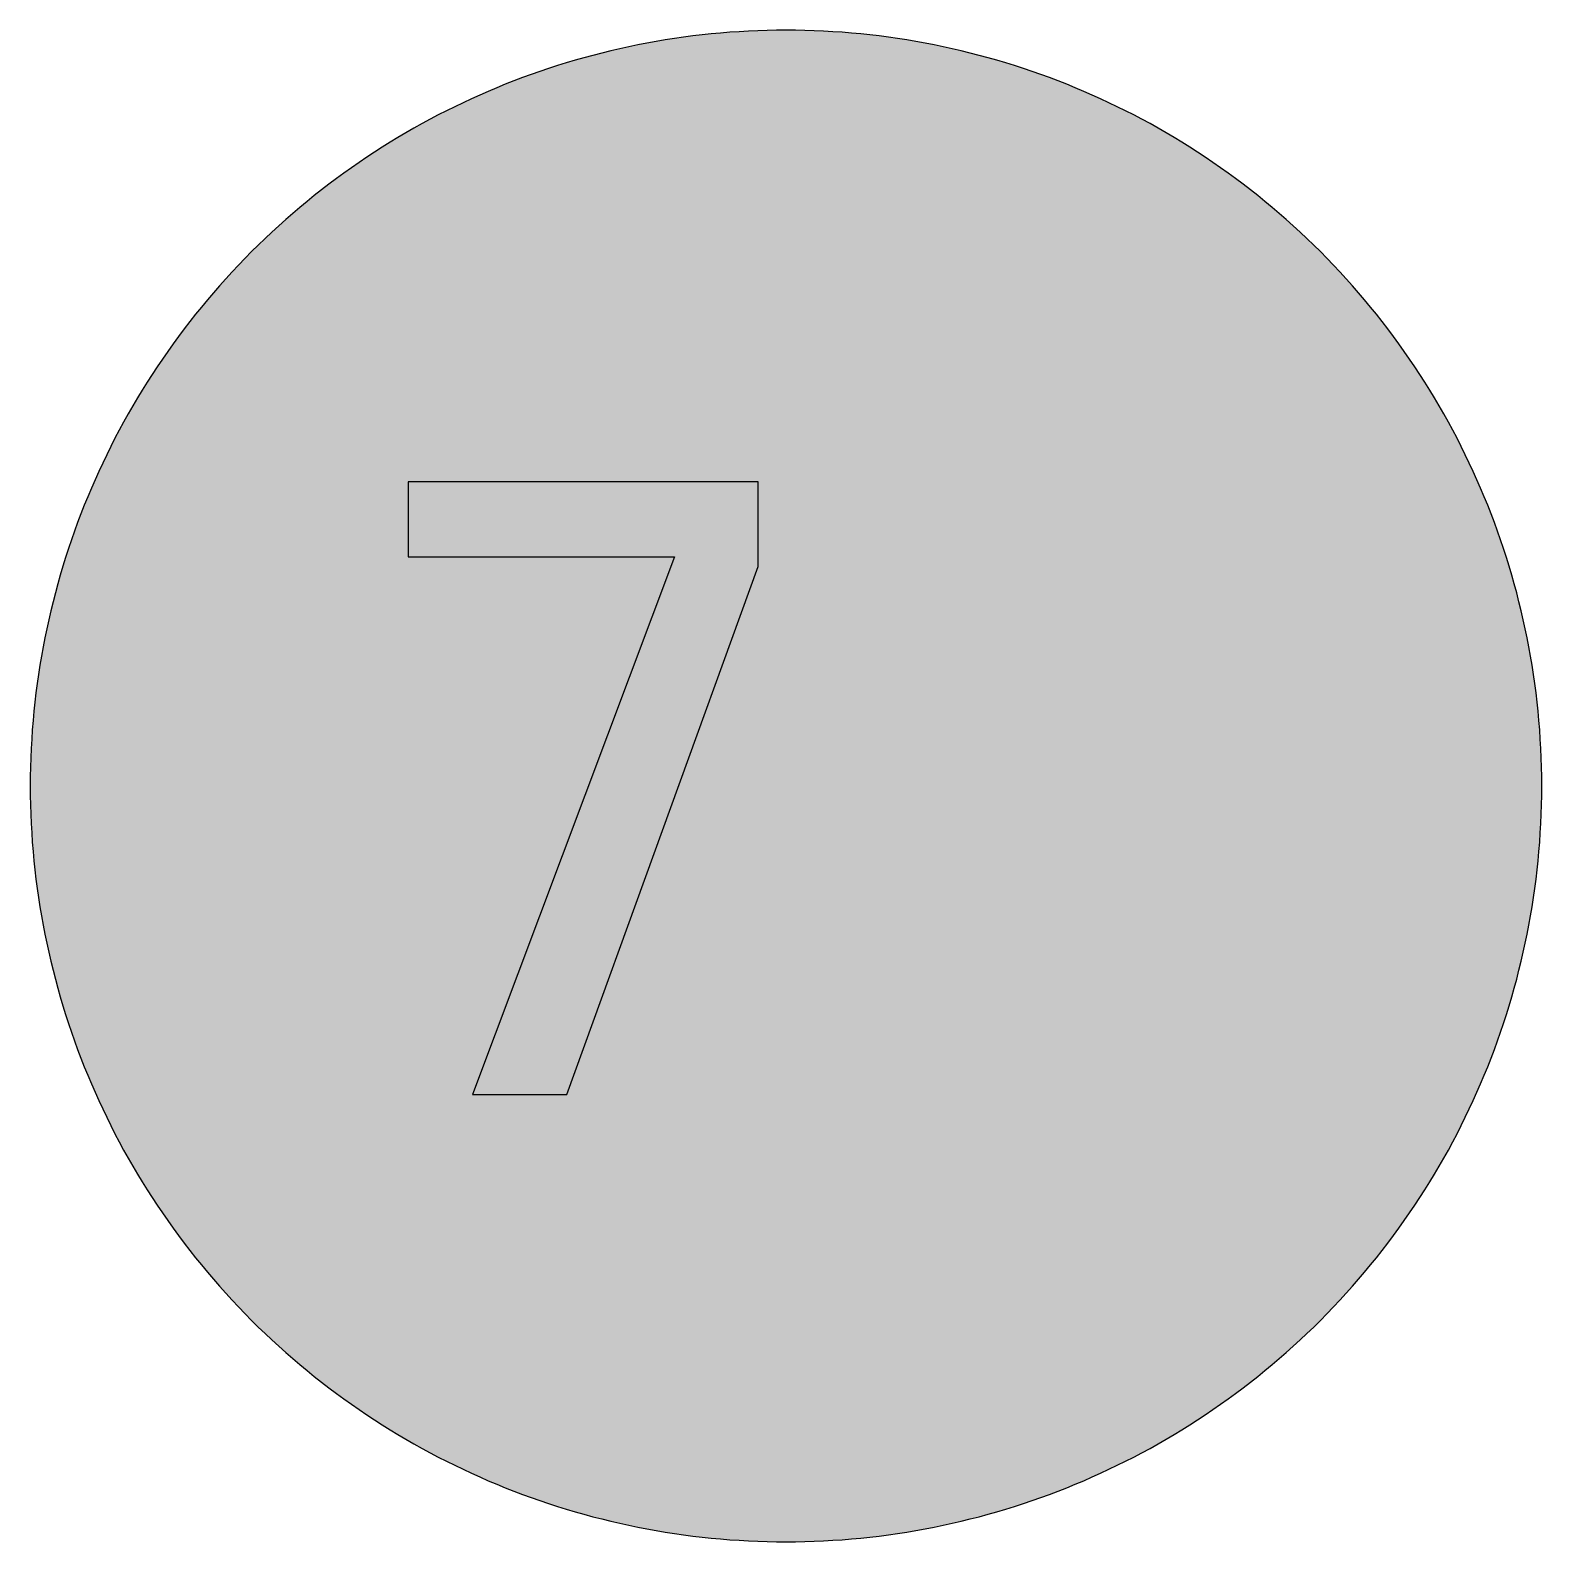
# Model space of a CAD drawing. Header units: millimetres. Extents: x 0 to 212, y 0 to 212.
import ezdxf

# ---------------------------------------------------------------- set-up
doc = ezdxf.new("R2010")
doc.units = ezdxf.units.MM

msp = doc.modelspace()

# ---------------------------------------------------------------- hatches: boundary and pattern name
for color, points in [(254, [(211.7189, 105.8869), (211.709, 107.2007), (211.6861, 108.5139), (211.6455, 109.8245), (211.5871, 111.1326), (211.5134, 112.4407), (211.4245, 113.7437), (211.3204, 115.0468), (211.201, 116.3447), (211.0638, 117.6426), (210.9114, 118.9355), (210.7413, 120.2258), (210.5584, 121.5136), (210.3577, 122.7988), (210.1418, 124.079), (209.9107, 125.3566), (209.6643, 126.6292), (209.4027, 127.8992), (209.1258, 129.1641), (208.8337, 130.4239), (208.5264, 131.6812), (208.2038, 132.936), (207.866, 134.1831), (207.5104, 135.4277), (207.1421, 136.6647), (206.7611, 137.8991), (206.3623, 139.1285), (205.9483, 140.3502), (205.5216, 141.5694), (205.0771, 142.781), (204.6199, 143.9901), (204.1474, 145.1915), (203.6623, 146.3853), (203.1619, 147.574), (202.6463, 148.7576), (202.1154, 149.9362), (201.5693, 151.1046), (201.0105, 152.2705), (200.439, 153.4262), (199.8523, 154.5768), (199.2503, 155.7198), (198.6356, 156.8577), (198.0057, 157.9855), (197.3605, 159.1081), (196.7052, 160.2232), (196.0321, 161.3281), (195.3489, 162.4279), (194.6504, 163.5176), (193.9366, 164.6022), (193.2102, 165.6766), (192.471, 166.7434), (191.7167, 167.8), (190.9521, 168.849), (190.1698, 169.8904), (189.3773, 170.9217), (188.5696, 171.9428), (187.7517, 172.9562), (186.9161, 173.9621), (186.0702, 174.9552), (185.2117, 175.9407), (184.338, 176.9161), (183.454, 177.8838), (182.5549, 178.8389), (181.643, 179.7837), (180.721, 180.7185), (179.7837, 181.643), (178.8389, 182.5549), (177.8838, 183.454), (176.9161, 184.338), (175.9407, 185.2117), (174.9552, 186.0702), (173.9621, 186.9161), (172.9562, 187.7492), (171.9428, 188.5696), (170.9217, 189.3773), (169.8904, 190.1698), (168.849, 190.9496), (167.8, 191.7167), (166.7408, 192.471), (165.6766, 193.2102), (164.6022, 193.9366), (163.5176, 194.6504), (162.4279, 195.3489), (161.3281, 196.0321), (160.2232, 196.7052), (159.1081, 197.3631), (157.9855, 198.0057), (156.8577, 198.6356), (155.7198, 199.2503), (154.5768, 199.8523), (153.4262, 200.439), (152.2705, 201.0131), (151.1046, 201.5719), (149.9362, 202.1154), (148.7576, 202.6463), (147.574, 203.1619), (146.3853, 203.6623), (145.1889, 204.15), (143.9875, 204.6199), (142.781, 205.0796), (141.5694, 205.5216), (140.3502, 205.9483), (139.1285, 206.3623), (137.8991, 206.7611), (136.6647, 207.1446), (135.4252, 207.5129), (134.1831, 207.866), (132.9334, 208.2038), (131.6812, 208.5264), (130.4239, 208.8337), (129.1641, 209.1284), (127.8966, 209.4052), (126.6292, 209.6668), (125.3541, 209.9132), (124.0765, 210.1444), (122.7963, 210.3603), (121.5136, 210.5584), (120.2258, 210.7438), (118.9355, 210.9114), (117.6401, 211.0638), (116.3447, 211.201), (115.0468, 211.3229), (113.7437, 211.4271), (112.4382, 211.516), (111.1326, 211.5896), (109.8245, 211.6455), (108.5113, 211.6861), (107.1982, 211.7115), (105.885, 211.7192), (104.5693, 211.7115), (103.2561, 211.6861), (101.9454, 211.6455), (100.6373, 211.5896), (99.3292, 211.516), (98.0262, 211.4271), (96.7232, 211.3229), (95.4253, 211.201), (94.1273, 211.0638), (92.8345, 210.9114), (91.5441, 210.7438), (90.2564, 210.5584), (88.9711, 210.3603), (87.691, 210.1444), (86.4133, 209.9132), (85.1408, 209.6668), (83.8708, 209.4052), (82.6059, 209.1284), (81.346, 208.8337), (80.0887, 208.5264), (78.834, 208.2038), (77.5868, 207.866), (76.3422, 207.5129), (75.1053, 207.1446), (73.8708, 206.7611), (72.6415, 206.3623), (71.4197, 205.9483), (70.2005, 205.5216), (68.9889, 205.0796), (67.7799, 204.6199), (66.5785, 204.15), (65.3847, 203.6623), (64.196, 203.1619), (63.0123, 202.6463), (61.8338, 202.1154), (60.6628, 201.5719), (59.4995, 201.0131), (58.3438, 200.439), (57.1932, 199.8523), (56.0502, 199.2503), (54.9123, 198.6356), (53.7845, 198.0057), (52.6618, 197.3631), (51.5468, 196.7052), (50.4419, 196.0321), (49.342, 195.3489), (48.2524, 194.6504), (47.1678, 193.9366), (46.0934, 193.2102), (45.0266, 192.471), (43.9699, 191.7167), (42.9209, 190.9496), (41.8795, 190.1698), (40.8483, 189.3773), (39.8272, 188.5696), (38.8137, 187.7492), (37.8079, 186.9161), (36.8148, 186.0702), (35.8292, 185.2117), (34.8539, 184.338), (33.8861, 183.454), (32.9311, 182.5549), (31.9862, 181.643), (31.049, 180.7185), (30.1269, 179.7837), (29.2151, 178.8389), (28.3159, 177.8838), (27.432, 176.9161), (26.5582, 175.9407), (25.6997, 174.9552), (24.8539, 173.9621), (24.0208, 172.9562), (23.2004, 171.9428), (22.3926, 170.9217), (21.6002, 169.8904), (20.8204, 168.849), (20.0533, 167.8), (19.2989, 166.7434), (18.5598, 165.6766), (17.8333, 164.6022), (17.1196, 163.5176), (16.4211, 162.4279), (15.7378, 161.3281), (15.0647, 160.2232), (14.4069, 159.1081), (13.7643, 157.9855), (13.1343, 156.8577), (12.5197, 155.7198), (11.9177, 154.5768), (11.3309, 153.4262), (10.7569, 152.2705), (10.1981, 151.1046), (9.6545, 149.9362), (9.1237, 148.7576), (8.6081, 147.574), (8.1077, 146.3853), (7.62, 145.1915), (7.1501, 143.9901), (6.6904, 142.781), (6.2484, 141.5694), (5.8217, 140.3502), (5.4077, 139.1285), (5.0089, 137.8991), (4.6253, 136.6647), (4.257, 135.4277), (3.904, 134.1831), (3.5662, 132.936), (3.2436, 131.6812), (2.9362, 130.4239), (2.6416, 129.1641), (2.3647, 127.8992), (2.1031, 126.6292), (1.8567, 125.3566), (1.6256, 124.079), (1.4097, 122.7988), (1.2116, 121.5136), (1.0262, 120.2258), (0.8585, 118.9355), (0.7061, 117.6426), (0.569, 116.3447), (0.447, 115.0468), (0.3429, 113.7437), (0.254, 112.4407), (0.1803, 111.1326), (0.1245, 109.8245), (0.0838, 108.5139), (0.0584, 107.2007), (0.0508, 105.885), (0.0584, 104.5718), (0.0838, 103.2586), (0.1245, 101.9454), (0.1803, 100.6373), (0.254, 99.3318), (0.3429, 98.0262), (0.447, 96.7232), (0.569, 95.4253), (0.7061, 94.1299), (0.8585, 92.8345), (1.0262, 91.5441), (1.2116, 90.2564), (1.4097, 88.9737), (1.6256, 87.6935), (1.8567, 86.4159), (2.1031, 85.1408), (2.3647, 83.8733), (2.6416, 82.6059), (2.9362, 81.346), (3.2436, 80.0887), (3.5662, 78.8365), (3.904, 77.5868), (4.257, 76.3448), (4.6253, 75.1053), (5.0089, 73.8708), (5.4077, 72.6415), (5.8217, 71.4197), (6.2484, 70.2005), (6.6904, 68.9889), (7.1501, 67.7824), (7.62, 66.581), (8.1077, 65.3847), (8.6081, 64.196), (9.1237, 63.0123), (9.6545, 61.8338), (10.1981, 60.6654), (10.7569, 59.4995), (11.3309, 58.3438), (11.9177, 57.1932), (12.5197, 56.0502), (13.1343, 54.9123), (13.7643, 53.7845), (14.4069, 52.6618), (15.0647, 51.5468), (15.7378, 50.4419), (16.4211, 49.342), (17.1196, 48.2524), (17.8333, 47.1678), (18.5598, 46.0934), (19.2989, 45.0291), (20.0533, 43.9699), (20.8204, 42.9209), (21.6002, 41.8795), (22.3926, 40.8483), (23.2004, 39.8272), (24.0208, 38.8137), (24.8539, 37.8079), (25.6997, 36.8148), (26.5582, 35.8292), (27.432, 34.8539), (28.3159, 33.8861), (29.2151, 32.9311), (30.1269, 31.9862), (31.049, 31.049), (31.9862, 30.1269), (32.9311, 29.2151), (33.8861, 28.3159), (34.8539, 27.432), (35.8292, 26.5582), (36.8148, 25.6997), (37.8079, 24.8539), (38.8137, 24.0182), (39.8272, 23.2004), (40.8483, 22.3926), (41.8795, 21.6002), (42.9209, 20.8178), (43.9699, 20.0533), (45.0266, 19.2989), (46.0934, 18.5598), (47.1678, 17.8333), (48.2524, 17.1196), (49.342, 16.4211), (50.4419, 15.7378), (51.5468, 15.0647), (52.6618, 14.4094), (53.7845, 13.7643), (54.9123, 13.1343), (56.0502, 12.5197), (57.1932, 11.9177), (58.3438, 11.3309), (59.4995, 10.7594), (60.6628, 10.2006), (61.8338, 9.6545), (63.0123, 9.1237), (64.196, 8.6081), (65.3847, 8.1077), (66.5785, 7.6225), (67.7799, 7.1501), (68.9889, 6.6929), (70.2005, 6.2484), (71.4197, 5.8217), (72.6415, 5.4077), (73.8708, 5.0089), (75.1053, 4.6279), (76.3422, 4.2596), (77.5868, 3.904), (78.834, 3.5662), (80.0887, 3.2436), (81.346, 2.9362), (82.6059, 2.6441), (83.8708, 2.3673), (85.1408, 2.1057), (86.4133, 1.8593), (87.691, 1.6281), (88.9711, 1.4122), (90.2564, 1.2116), (91.5441, 1.0287), (92.8345, 0.8585), (94.1273, 0.7061), (95.4253, 0.569), (96.7232, 0.4496), (98.0262, 0.3454), (99.3292, 0.2565), (100.6373, 0.1829), (101.9454, 0.1245), (103.2561, 0.0838), (104.5693, 0.061), (105.885, 0.0533), (107.1982, 0.061), (108.5113, 0.0838), (109.8245, 0.1245), (111.1326, 0.1829), (112.4382, 0.2565), (113.7437, 0.3454), (115.0468, 0.4496), (116.3447, 0.569), (117.6401, 0.7061), (118.9355, 0.8585), (120.2258, 1.0287), (121.5136, 1.2116), (122.7963, 1.4122), (124.0765, 1.6281), (125.3541, 1.8593), (126.6292, 2.1057), (127.8966, 2.3673), (129.1641, 2.6441), (130.4239, 2.9362), (131.6812, 3.2436), (132.9334, 3.5662), (134.1831, 3.904), (135.4252, 4.2596), (136.6647, 4.6279), (137.8991, 5.0089), (139.1285, 5.4077), (140.3502, 5.8217), (141.5694, 6.2484), (142.781, 6.6929), (143.9875, 7.1501), (145.1889, 7.6225), (146.3853, 8.1077), (147.574, 8.6081), (148.7576, 9.1237), (149.9362, 9.6545), (151.1046, 10.2006), (152.2705, 10.7594), (153.4262, 11.3309), (154.5768, 11.9177), (155.7198, 12.5197), (156.8577, 13.1343), (157.9855, 13.7643), (159.1081, 14.4094), (160.2232, 15.0647), (161.3281, 15.7378), (162.4279, 16.4211), (163.5176, 17.1196), (164.6022, 17.8333), (165.6766, 18.5598), (166.7408, 19.2989), (167.8, 20.0533), (168.849, 20.8178), (169.8904, 21.6002), (170.9217, 22.3926), (171.9428, 23.2004), (172.9562, 24.0182), (173.9621, 24.8539), (174.9552, 25.6997), (175.9407, 26.5582), (176.9161, 27.432), (177.8838, 28.3159), (178.8389, 29.2151), (179.7837, 30.1269), (180.721, 31.049), (181.643, 31.9862), (182.5549, 32.9311), (183.454, 33.8861), (184.338, 34.8539), (185.2117, 35.8292), (186.0702, 36.8148), (186.9161, 37.8079), (187.7517, 38.8137), (188.5696, 39.8272), (189.3773, 40.8483), (190.1698, 41.8795), (190.9521, 42.9209), (191.7167, 43.9699), (192.471, 45.0291), (193.2102, 46.0934), (193.9366, 47.1678), (194.6504, 48.2524), (195.3489, 49.342), (196.0321, 50.4419), (196.7052, 51.5468), (197.3605, 52.6618), (198.0057, 53.7845), (198.6356, 54.9123), (199.2503, 56.0502), (199.8523, 57.1932), (200.439, 58.3438), (201.0105, 59.4995), (201.5693, 60.6654), (202.1154, 61.8338), (202.6463, 63.0123), (203.1619, 64.196), (203.6623, 65.3847), (204.1474, 66.581), (204.6199, 67.7824), (205.0771, 68.9889), (205.5216, 70.2005), (205.9483, 71.4197), (206.3623, 72.6415), (206.7611, 73.8708), (207.1421, 75.1053), (207.5104, 76.3448), (207.866, 77.5868), (208.2038, 78.8365), (208.5264, 80.0887), (208.8337, 81.346), (209.1258, 82.6059), (209.4027, 83.8733), (209.6643, 85.1408), (209.9107, 86.4159), (210.1418, 87.6935), (210.3577, 88.9737), (210.5584, 90.2564), (210.7413, 91.5441), (210.9114, 92.8345), (211.0638, 94.1299), (211.201, 95.4253), (211.3204, 96.7232), (211.4245, 98.0262), (211.5134, 99.3318), (211.5871, 100.6373), (211.6455, 101.9454), (211.6861, 103.2586), (211.709, 104.5718), (211.7166, 105.885)]), (59, [(101.9888, 136.6308), (101.9888, 148.4849), (52.9689, 148.4849), (52.9689, 137.9897), (90.2589, 137.9897), (61.9827, 62.6717), (75.1939, 62.6717)])]:
    msp.add_hatch(color=color).paths.add_polyline_path(points)
h = msp.add_hatch(color=59)
edge = h.paths.add_edge_path()
edge.add_line((150.2474, 105.7628), (150.2435, 104.5083))
edge.add_line((150.2435, 104.5083), (150.2359, 103.284))
edge.add_line((150.2359, 103.284), (150.2207, 102.0877))
edge.add_line((150.2207, 102.0877), (150.2029, 100.9193))
edge.add_line((150.2029, 100.9193), (150.1775, 99.7788))
edge.add_line((150.1775, 99.7788), (150.147, 98.6638))
edge.add_line((150.147, 98.6638), (150.1089, 97.5766))
edge.add_line((150.1089, 97.5766), (150.0683, 96.5175))
edge.add_line((150.0683, 96.5175), (150.02, 95.4837))
edge.add_line((150.02, 95.4837), (149.9667, 94.4778))
edge.add_line((149.9667, 94.4778), (149.9057, 93.4974))
edge.add_line((149.9057, 93.4974), (149.8397, 92.5424))
edge.add_line((149.8397, 92.5424), (149.7686, 91.6127))
edge.add_line((149.7686, 91.6127), (149.6898, 90.7059))
edge.add_line((149.6898, 90.7059), (149.606, 89.8271))
edge.add_line((149.606, 89.8271), (149.5146, 88.9711))
edge.add_line((149.5146, 88.9711), (149.418, 88.1405))
edge.add_line((149.418, 88.1405), (149.3139, 87.3328))
edge.add_line((149.3139, 87.3328), (149.2047, 86.5505))
edge.add_line((149.2047, 86.5505), (149.0904, 85.791))
edge.add_line((149.0904, 85.791), (148.9659, 85.0544))
edge.add_line((148.9659, 85.0544), (148.8389, 84.3407))
edge.add_line((148.8389, 84.3407), (148.7018, 83.6473))
edge.add_line((148.7018, 83.6473), (148.5595, 82.9793))
edge.add_line((148.5595, 82.9793), (148.4097, 82.3316))
edge.add_line((148.4097, 82.3316), (148.2547, 81.7067))
edge.add_line((148.2547, 81.7067), (148.0922, 81.1047))
edge.add_line((148.0922, 81.1047), (147.922, 80.5205))
edge.add_line((147.922, 80.5205), (147.7467, 79.9592))
edge.add_line((147.7467, 79.9592), (147.5638, 79.4182))
edge.add_line((147.5638, 79.4182), (147.3733, 78.8975))
edge.add_line((147.3733, 78.8975), (147.1752, 78.3971))
edge.add_line((147.1752, 78.3971), (146.9695, 77.917))
edge.add_line((146.9695, 77.917), (146.7587, 77.4548))
edge.add_line((146.7587, 77.4548), (146.5402, 77.0128))
edge.add_line((146.5402, 77.0128), (146.3116, 76.5912))
edge.add_line((146.3116, 76.5912), (146.0779, 76.1873))
edge.add_line((146.0779, 76.1873), (145.8366, 75.8012))
edge.add_line((145.8366, 75.8012), (145.5877, 75.4329))
edge.add_line((145.5877, 75.4329), (145.3337, 75.0824))
edge.add_line((145.3337, 75.0824), (145.0696, 74.7522))
edge.add_line((145.0696, 74.7522), (144.7978, 74.4372))
edge.add_line((144.7978, 74.4372), (144.5184, 74.1375))
edge.add_line((144.5184, 74.1375), (144.2314, 73.8581))
edge.add_line((144.2314, 73.8581), (143.9367, 73.5914))
edge.add_line((143.9367, 73.5914), (143.6345, 73.3425))
edge.add_line((143.6345, 73.3425), (143.3246, 73.1114))
edge.add_line((143.3246, 73.1114), (143.0071, 72.8929))
edge.add_line((143.0071, 72.8929), (142.6794, 72.6923))
edge.add_line((142.6794, 72.6923), (142.3441, 72.5043))
edge.add_line((142.3441, 72.5043), (142.0038, 72.3341))
edge.add_line((142.0038, 72.3341), (141.6533, 72.1766))
edge.add_line((141.6533, 72.1766), (141.2926, 72.0319))
edge.add_line((141.2926, 72.0319), (140.9268, 71.9023))
edge.add_line((140.9268, 71.9023), (140.5509, 71.788))
edge.add_line((140.5509, 71.788), (140.1674, 71.6839))
edge.add_line((140.1674, 71.6839), (139.7737, 71.595))
edge.add_line((139.7737, 71.595), (139.3749, 71.5188))
edge.add_line((139.3749, 71.5188), (138.9634, 71.4553))
edge.add_line((138.9634, 71.4553), (138.5468, 71.4045))
edge.add_line((138.5468, 71.4045), (138.1201, 71.3638))
edge.add_line((138.1201, 71.3638), (137.6858, 71.3359))
edge.add_line((137.6858, 71.3359), (137.2413, 71.3181))
edge.add_line((137.2413, 71.3181), (136.7892, 71.313))
edge.add_line((136.7892, 71.313), (136.3345, 71.3207))
edge.add_line((136.3345, 71.3207), (135.8925, 71.341))
edge.add_line((135.8925, 71.341), (135.4557, 71.374))
edge.add_line((135.4557, 71.374), (135.0289, 71.4223))
edge.add_line((135.0289, 71.4223), (134.6124, 71.4832))
edge.add_line((134.6124, 71.4832), (134.2034, 71.5594))
edge.add_line((134.2034, 71.5594), (133.8021, 71.6509))
edge.add_line((133.8021, 71.6509), (133.411, 71.755))
edge.add_line((133.411, 71.755), (133.0249, 71.8744))
edge.add_line((133.0249, 71.8744), (132.6515, 72.009))
edge.add_line((132.6515, 72.009), (132.2832, 72.1589))
edge.add_line((132.2832, 72.1589), (131.9251, 72.324))
edge.add_line((131.9251, 72.324), (131.5745, 72.5043))
edge.add_line((131.5745, 72.5043), (131.2316, 72.6999))
edge.add_line((131.2316, 72.6999), (130.8964, 72.9107))
edge.add_line((130.8964, 72.9107), (130.5712, 73.1368))
edge.add_line((130.5712, 73.1368), (130.2512, 73.3781))
edge.add_line((130.2512, 73.3781), (129.9413, 73.6371))
edge.add_line((129.9413, 73.6371), (129.6391, 73.914))
edge.add_line((129.6391, 73.914), (129.3444, 74.2061))
edge.add_line((129.3444, 74.2061), (129.0574, 74.5134))
edge.add_line((129.0574, 74.5134), (128.778, 74.8386))
edge.add_line((128.778, 74.8386), (128.5088, 75.1789))
edge.add_line((128.5088, 75.1789), (128.2446, 75.5396))
edge.add_line((128.2446, 75.5396), (127.9881, 75.9155))
edge.add_line((127.9881, 75.9155), (127.7391, 76.3092))
edge.add_line((127.7391, 76.3092), (127.4978, 76.7207))
edge.add_line((127.4978, 76.7207), (127.2642, 77.15))
edge.add_line((127.2642, 77.15), (127.0381, 77.597))
edge.add_line((127.0381, 77.597), (126.8197, 78.0618))
edge.add_line((126.8197, 78.0618), (126.6063, 78.5444))
edge.add_line((126.6063, 78.5444), (126.4006, 79.0448))
edge.add_line((126.4006, 79.0448), (126.205, 79.5655))
edge.add_line((126.205, 79.5655), (126.0145, 80.104))
edge.add_line((126.0145, 80.104), (125.8316, 80.6628))
edge.add_line((125.8316, 80.6628), (125.6538, 81.2394))
edge.add_line((125.6538, 81.2394), (125.4836, 81.8337))
edge.add_line((125.4836, 81.8337), (125.3211, 82.4484))
edge.add_line((125.3211, 82.4484), (125.1661, 83.0834))
edge.add_line((125.1661, 83.0834), (125.0163, 83.7387))
edge.add_line((125.0163, 83.7387), (124.874, 84.4118))
edge.add_line((124.874, 84.4118), (124.7394, 85.1078))
edge.add_line((124.7394, 85.1078), (124.6099, 85.8215))
edge.add_line((124.6099, 85.8215), (124.4879, 86.5556))
edge.add_line((124.4879, 86.5556), (124.3711, 87.31))
edge.add_line((124.3711, 87.31), (124.2619, 88.0872))
edge.add_line((124.2619, 88.0872), (124.1577, 88.8822))
edge.add_line((124.1577, 88.8822), (124.0612, 89.7001))
edge.add_line((124.0612, 89.7001), (123.9723, 90.5383))
edge.add_line((123.9723, 90.5383), (123.886, 91.3994))
edge.add_line((123.886, 91.3994), (123.8098, 92.2807))
edge.add_line((123.8098, 92.2807), (123.7361, 93.1824))
edge.add_line((123.7361, 93.1824), (123.6701, 94.107))
edge.add_line((123.6701, 94.107), (123.6116, 95.0544))
edge.add_line((123.6116, 95.0544), (123.5558, 96.0222))
edge.add_line((123.5558, 96.0222), (123.5075, 97.0153))
edge.add_line((123.5075, 97.0153), (123.4669, 98.0262))
edge.add_line((123.4669, 98.0262), (123.4313, 99.0625))
edge.add_line((123.4313, 99.0625), (123.3983, 100.1217))
edge.add_line((123.3983, 100.1217), (123.3754, 101.2038))
edge.add_line((123.3754, 101.2038), (123.3551, 102.3087))
edge.add_line((123.3551, 102.3087), (123.3424, 103.4364))
edge.add_line((123.3424, 103.4364), (123.3322, 104.587))
edge.add_line((123.3322, 104.587), (123.3297, 105.7605))
edge.add_line((123.3297, 105.7605), (123.3322, 106.9594))
edge.add_line((123.3322, 106.9594), (123.3424, 108.1303))
edge.add_line((123.3424, 108.1303), (123.3576, 109.2784))
edge.add_line((123.3576, 109.2784), (123.378, 110.4036))
edge.add_line((123.378, 110.4036), (123.4034, 111.5035))
edge.add_line((123.4034, 111.5035), (123.4364, 112.5804))
edge.add_line((123.4364, 112.5804), (123.4745, 113.632))
edge.add_line((123.4745, 113.632), (123.5177, 114.6607))
edge.add_line((123.5177, 114.6607), (123.5685, 115.6665))
edge.add_line((123.5685, 115.6665), (123.6269, 116.6495))
edge.add_line((123.6269, 116.6495), (123.6878, 117.6096))
edge.add_line((123.6878, 117.6096), (123.759, 118.5469))
edge.add_line((123.759, 118.5469), (123.8326, 119.4613))
edge.add_line((123.8326, 119.4613), (123.9139, 120.3528))
edge.add_line((123.9139, 120.3528), (124.0028, 121.2215))
edge.add_line((124.0028, 121.2215), (124.0968, 122.0699))
edge.add_line((124.0968, 122.0699), (124.1958, 122.8954))
edge.add_line((124.1958, 122.8954), (124.3051, 123.698))
edge.add_line((124.3051, 123.698), (124.4168, 124.4829))
edge.add_line((124.4168, 124.4829), (124.5362, 125.2423))
edge.add_line((124.5362, 125.2423), (124.6632, 125.984))
edge.add_line((124.6632, 125.984), (124.7953, 126.7028))
edge.add_line((124.7953, 126.7028), (124.935, 127.4013))
edge.add_line((124.935, 127.4013), (125.0823, 128.0795))
edge.add_line((125.0823, 128.0795), (125.2347, 128.7374))
edge.add_line((125.2347, 128.7374), (125.3947, 129.3749))
edge.add_line((125.3947, 129.3749), (125.5598, 129.9921))
edge.add_line((125.5598, 129.9921), (125.7325, 130.589))
edge.add_line((125.7325, 130.589), (125.9129, 131.1681))
edge.add_line((125.9129, 131.1681), (126.1008, 131.7269))
edge.add_line((126.1008, 131.7269), (126.2939, 132.2654))
edge.add_line((126.2939, 132.2654), (126.4945, 132.7861))
edge.add_line((126.4945, 132.7861), (126.7028, 133.289))
edge.add_line((126.7028, 133.289), (126.9162, 133.7716))
edge.add_line((126.9162, 133.7716), (127.1372, 134.2339))
edge.add_line((127.1372, 134.2339), (127.3658, 134.681))
edge.add_line((127.3658, 134.681), (127.602, 135.1077))
edge.add_line((127.602, 135.1077), (127.8458, 135.5166))
edge.add_line((127.8458, 135.5166), (128.0947, 135.9103))
edge.add_line((128.0947, 135.9103), (128.3513, 136.2837))
edge.add_line((128.3513, 136.2837), (128.618, 136.6418))
edge.add_line((128.618, 136.6418), (128.8898, 136.9797))
edge.add_line((128.8898, 136.9797), (129.1666, 137.3022))
edge.add_line((129.1666, 137.3022), (129.4536, 137.607))
edge.add_line((129.4536, 137.607), (129.7483, 137.8966))
edge.add_line((129.7483, 137.8966), (130.0505, 138.1684))
edge.add_line((130.0505, 138.1684), (130.3579, 138.4249))
edge.add_line((130.3579, 138.4249), (130.6754, 138.6662))
edge.add_line((130.6754, 138.6662), (130.998, 138.8897))
edge.add_line((130.998, 138.8897), (131.3307, 139.098))
edge.add_line((131.3307, 139.098), (131.6685, 139.2911))
edge.add_line((131.6685, 139.2911), (132.0165, 139.4663))
edge.add_line((132.0165, 139.4663), (132.3696, 139.6289))
edge.add_line((132.3696, 139.6289), (132.7328, 139.7762))
edge.add_line((132.7328, 139.7762), (133.1036, 139.9083))
edge.add_line((133.1036, 139.9083), (133.4795, 140.0251))
edge.add_line((133.4795, 140.0251), (133.8656, 140.1293))
edge.add_line((133.8656, 140.1293), (134.2593, 140.2156))
edge.add_line((134.2593, 140.2156), (134.6606, 140.2918))
edge.add_line((134.6606, 140.2918), (135.0696, 140.3528))
edge.add_line((135.0696, 140.3528), (135.4887, 140.3985))
edge.add_line((135.4887, 140.3985), (135.9129, 140.4315))
edge.add_line((135.9129, 140.4315), (136.3472, 140.4518))
edge.add_line((136.3472, 140.4518), (136.7892, 140.4569))
edge.add_line((136.7892, 140.4569), (137.2311, 140.4518))
edge.add_line((137.2311, 140.4518), (137.6629, 140.4341))
edge.add_line((137.6629, 140.4341), (138.0896, 140.4061))
edge.add_line((138.0896, 140.4061), (138.5062, 140.3655))
edge.add_line((138.5062, 140.3655), (138.9151, 140.3121))
edge.add_line((138.9151, 140.3121), (139.3165, 140.2461))
edge.add_line((139.3165, 140.2461), (139.7102, 140.1674))
edge.add_line((139.7102, 140.1674), (140.0962, 140.0759))
edge.add_line((140.0962, 140.0759), (140.4747, 139.9718))
edge.add_line((140.4747, 139.9718), (140.843, 139.8524))
edge.add_line((140.843, 139.8524), (141.2062, 139.7203))
edge.add_line((141.2062, 139.7203), (141.5618, 139.573))
edge.add_line((141.5618, 139.573), (141.9073, 139.413))
edge.add_line((141.9073, 139.413), (142.2476, 139.2352))
edge.add_line((142.2476, 139.2352), (142.5778, 139.0447))
edge.add_line((142.5778, 139.0447), (142.9029, 138.8389))
edge.add_line((142.9029, 138.8389), (143.2179, 138.618))
edge.add_line((143.2179, 138.618), (143.5278, 138.3792))
edge.add_line((143.5278, 138.3792), (143.8275, 138.1277))
edge.add_line((143.8275, 138.1277), (144.1221, 137.856))
edge.add_line((144.1221, 137.856), (144.4092, 137.5715))
edge.add_line((144.4092, 137.5715), (144.6886, 137.2667))
edge.add_line((144.6886, 137.2667), (144.9603, 136.9466))
edge.add_line((144.9603, 136.9466), (145.2245, 136.6088))
edge.add_line((145.2245, 136.6088), (145.481, 136.2532))
edge.add_line((145.481, 136.2532), (145.7325, 135.8798))
edge.add_line((145.7325, 135.8798), (145.9738, 135.4887))
edge.add_line((145.9738, 135.4887), (146.21, 135.0797))
edge.add_line((146.21, 135.0797), (146.4386, 134.6505))
edge.add_line((146.4386, 134.6505), (146.6596, 134.2034))
edge.add_line((146.6596, 134.2034), (146.8755, 133.7361))
edge.add_line((146.8755, 133.7361), (147.0812, 133.2484))
edge.add_line((147.0812, 133.2484), (147.2819, 132.7429))
edge.add_line((147.2819, 132.7429), (147.4775, 132.2172))
edge.add_line((147.4775, 132.2172), (147.6629, 131.6711))
edge.add_line((147.6629, 131.6711), (147.8432, 131.1021))
edge.add_line((147.8432, 131.1021), (148.016, 130.5154))
edge.add_line((148.016, 130.5154), (148.1836, 129.9058))
edge.add_line((148.1836, 129.9058), (148.3411, 129.2758))
edge.add_line((148.3411, 129.2758), (148.4935, 128.6231))
edge.add_line((148.4935, 128.6231), (148.6408, 127.9474))
edge.add_line((148.6408, 127.9474), (148.7805, 127.2515))
edge.add_line((148.7805, 127.2515), (148.9126, 126.5326))
edge.add_line((148.9126, 126.5326), (149.0396, 125.791))
edge.add_line((149.0396, 125.791), (149.159, 125.0264))
edge.add_line((149.159, 125.0264), (149.2733, 124.2365))
edge.add_line((149.2733, 124.2365), (149.3799, 123.4262))
edge.add_line((149.3799, 123.4262), (149.479, 122.5906))
edge.add_line((149.479, 122.5906), (149.5755, 121.7295))
edge.add_line((149.5755, 121.7295), (149.6619, 120.8456))
edge.add_line((149.6619, 120.8456), (149.7432, 119.9388))
edge.add_line((149.7432, 119.9388), (149.8194, 119.0041))
edge.add_line((149.8194, 119.0041), (149.8879, 118.0465))
edge.add_line((149.8879, 118.0465), (149.9514, 117.061))
edge.add_line((149.9514, 117.061), (150.0073, 116.0526))
edge.add_line((150.0073, 116.0526), (150.0581, 115.0163))
edge.add_line((150.0581, 115.0163), (150.1013, 113.9546))
edge.add_line((150.1013, 113.9546), (150.1394, 112.8649))
edge.add_line((150.1394, 112.8649), (150.1724, 111.7498))
edge.add_line((150.1724, 111.7498), (150.2004, 110.6068))
edge.add_line((150.2004, 110.6068), (150.2207, 109.4384))
edge.add_line((150.2207, 109.4384), (150.2334, 108.2396))
edge.add_line((150.2334, 108.2396), (150.2435, 107.0153))
edge.add_line((150.2435, 107.0153), (150.2461, 105.7605))
edge = h.paths.add_edge_path(flags=16)
edge.add_line((163.2119, 105.7628), (163.2052, 107.1626))
edge.add_line((163.2052, 107.1626), (163.1874, 108.5393))
edge.add_line((163.1874, 108.5393), (163.1594, 109.8956))
edge.add_line((163.1594, 109.8956), (163.1213, 111.2266))
edge.add_line((163.1213, 111.2266), (163.0705, 112.5347))
edge.add_line((163.0705, 112.5347), (163.0096, 113.8225))
edge.add_line((163.0096, 113.8225), (162.9359, 115.0849))
edge.add_line((162.9359, 115.0849), (162.8496, 116.3269))
edge.add_line((162.8496, 116.3269), (162.753, 117.5436))
edge.add_line((162.753, 117.5436), (162.6438, 118.7399))
edge.add_line((162.6438, 118.7399), (162.5244, 119.9134))
edge.add_line((162.5244, 119.9134), (162.3924, 121.0615))
edge.add_line((162.3924, 121.0615), (162.2476, 122.1892))
edge.add_line((162.2476, 122.1892), (162.0901, 123.2941))
edge.add_line((162.0901, 123.2941), (161.9199, 124.3762))
edge.add_line((161.9199, 124.3762), (161.7396, 125.4354))
edge.add_line((161.7396, 125.4354), (161.544, 126.4717))
edge.add_line((161.544, 126.4717), (161.3383, 127.4877))
edge.add_line((161.3383, 127.4877), (161.1198, 128.4808))
edge.add_line((161.1198, 128.4808), (160.8887, 129.4486))
edge.add_line((160.8887, 129.4486), (160.6423, 130.396))
edge.add_line((160.6423, 130.396), (160.3858, 131.3205))
edge.add_line((160.3858, 131.3205), (160.114, 132.2248))
edge.add_line((160.114, 132.2248), (159.832, 133.1036))
edge.add_line((159.832, 133.1036), (159.5349, 133.9621))
edge.add_line((159.5349, 133.9621), (159.225, 134.7978))
edge.add_line((159.225, 134.7978), (158.9024, 135.6106))
edge.add_line((158.9024, 135.6106), (158.5646, 136.4031))
edge.add_line((158.5646, 136.4031), (158.2166, 137.1727))
edge.add_line((158.2166, 137.1727), (157.8508, 137.9195))
edge.add_line((157.8508, 137.9195), (157.4749, 138.6434))
edge.add_line((157.4749, 138.6434), (157.0838, 139.3469))
edge.add_line((157.0838, 139.3469), (156.6799, 140.0277))
edge.add_line((156.6799, 140.0277), (156.2608, 140.6855))
edge.add_line((156.2608, 140.6855), (155.8265, 141.3231))
edge.add_line((155.8265, 141.3231), (155.3794, 141.9352))
edge.add_line((155.3794, 141.9352), (154.9197, 142.5296))
edge.add_line((154.9197, 142.5296), (154.4447, 143.1011))
edge.add_line((154.4447, 143.1011), (153.9545, 143.6497))
edge.add_line((153.9545, 143.6497), (153.4516, 144.1755))
edge.add_line((153.4516, 144.1755), (152.9309, 144.6809))
edge.add_line((152.9309, 144.6809), (152.3975, 145.1635))
edge.add_line((152.3975, 145.1635), (151.8514, 145.6258))
edge.add_line((151.8514, 145.6258), (151.2875, 146.0652))
edge.add_line((151.2875, 146.0652), (150.7109, 146.4843))
edge.add_line((150.7109, 146.4843), (150.1165, 146.8806))
edge.add_line((150.1165, 146.8806), (149.5095, 147.254))
edge.add_line((149.5095, 147.254), (148.8872, 147.607))
edge.add_line((148.8872, 147.607), (148.2496, 147.9398))
edge.add_line((148.2496, 147.9398), (147.5943, 148.2496))
edge.add_line((147.5943, 148.2496), (146.9263, 148.5367))
edge.add_line((146.9263, 148.5367), (146.243, 148.8034))
edge.add_line((146.243, 148.8034), (145.542, 149.0497))
edge.add_line((145.542, 149.0497), (144.8257, 149.2733))
edge.add_line((144.8257, 149.2733), (144.0942, 149.4739))
edge.add_line((144.0942, 149.4739), (143.3474, 149.6568))
edge.add_line((143.3474, 149.6568), (142.5854, 149.8168))
edge.add_line((142.5854, 149.8168), (141.8057, 149.954))
edge.add_line((141.8057, 149.954), (141.0106, 150.0708))
edge.add_line((141.0106, 150.0708), (140.1978, 150.1673))
edge.add_line((140.1978, 150.1673), (139.3698, 150.241))
edge.add_line((139.3698, 150.241), (138.5265, 150.2943))
edge.add_line((138.5265, 150.2943), (137.6655, 150.3248))
edge.add_line((137.6655, 150.3248), (136.7892, 150.335))
edge.add_line((136.7892, 150.335), (135.9103, 150.3248))
edge.add_line((135.9103, 150.3248), (135.0493, 150.2943))
edge.add_line((135.0493, 150.2943), (134.206, 150.241))
edge.add_line((134.206, 150.241), (133.3779, 150.1673))
edge.add_line((133.3779, 150.1673), (132.5677, 150.0708))
edge.add_line((132.5677, 150.0708), (131.7727, 149.954))
edge.add_line((131.7727, 149.954), (130.9929, 149.8168))
edge.add_line((130.9929, 149.8168), (130.2283, 149.6568))
edge.add_line((130.2283, 149.6568), (129.4816, 149.4739))
edge.add_line((129.4816, 149.4739), (128.7501, 149.2733))
edge.add_line((128.7501, 149.2733), (128.0338, 149.0497))
edge.add_line((128.0338, 149.0497), (127.3353, 148.8034))
edge.add_line((127.3353, 148.8034), (126.6495, 148.5367))
edge.add_line((126.6495, 148.5367), (125.9815, 148.2496))
edge.add_line((125.9815, 148.2496), (125.3287, 147.9398))
edge.add_line((125.3287, 147.9398), (124.6911, 147.607))
edge.add_line((124.6911, 147.607), (124.0663, 147.254))
edge.add_line((124.0663, 147.254), (123.4592, 146.8806))
edge.add_line((123.4592, 146.8806), (122.8674, 146.4843))
edge.add_line((122.8674, 146.4843), (122.2883, 146.0652))
edge.add_line((122.2883, 146.0652), (121.727, 145.6258))
edge.add_line((121.727, 145.6258), (121.1783, 145.1635))
edge.add_line((121.1783, 145.1635), (120.6449, 144.6809))
edge.add_line((120.6449, 144.6809), (120.1268, 144.1755))
edge.add_line((120.1268, 144.1755), (119.6213, 143.6497))
edge.add_line((119.6213, 143.6497), (119.1311, 143.1011))
edge.add_line((119.1311, 143.1011), (118.6561, 142.5296))
edge.add_line((118.6561, 142.5296), (118.1964, 141.9352))
edge.add_line((118.1964, 141.9352), (117.7493, 141.3231))
edge.add_line((117.7493, 141.3231), (117.3175, 140.6855))
edge.add_line((117.3175, 140.6855), (116.8984, 140.0277))
edge.add_line((116.8984, 140.0277), (116.492, 139.3469))
edge.add_line((116.492, 139.3469), (116.1009, 138.6434))
edge.add_line((116.1009, 138.6434), (115.7249, 137.9195))
edge.add_line((115.7249, 137.9195), (115.3617, 137.1727))
edge.add_line((115.3617, 137.1727), (115.0112, 136.4031))
edge.add_line((115.0112, 136.4031), (114.6734, 135.6106))
edge.add_line((114.6734, 135.6106), (114.3508, 134.7978))
edge.add_line((114.3508, 134.7978), (114.0409, 133.9621))
edge.add_line((114.0409, 133.9621), (113.7437, 133.1036))
edge.add_line((113.7437, 133.1036), (113.4618, 132.2248))
edge.add_line((113.4618, 132.2248), (113.19, 131.3205))
edge.add_line((113.19, 131.3205), (112.9335, 130.396))
edge.add_line((112.9335, 130.396), (112.6896, 129.4486))
edge.add_line((112.6896, 129.4486), (112.4585, 128.4808))
edge.add_line((112.4585, 128.4808), (112.2375, 127.4877))
edge.add_line((112.2375, 127.4877), (112.0318, 126.4717))
edge.add_line((112.0318, 126.4717), (111.8387, 125.4354))
edge.add_line((111.8387, 125.4354), (111.6559, 124.3762))
edge.add_line((111.6559, 124.3762), (111.4882, 123.2941))
edge.add_line((111.4882, 123.2941), (111.3307, 122.1892))
edge.add_line((111.3307, 122.1892), (111.186, 121.0615))
edge.add_line((111.186, 121.0615), (111.0539, 119.9134))
edge.add_line((111.0539, 119.9134), (110.932, 118.7399))
edge.add_line((110.932, 118.7399), (110.8227, 117.5436))
edge.add_line((110.8227, 117.5436), (110.7262, 116.3269))
edge.add_line((110.7262, 116.3269), (110.6424, 115.0849))
edge.add_line((110.6424, 115.0849), (110.5687, 113.8225))
edge.add_line((110.5687, 113.8225), (110.5052, 112.5347))
edge.add_line((110.5052, 112.5347), (110.4544, 111.2266))
edge.add_line((110.4544, 111.2266), (110.4163, 109.8956))
edge.add_line((110.4163, 109.8956), (110.3884, 108.5393))
edge.add_line((110.3884, 108.5393), (110.3706, 107.1626))
edge.add_line((110.3706, 107.1626), (110.3655, 105.7605))
edge.add_line((110.3655, 105.7605), (110.3706, 104.361))
edge.add_line((110.3706, 104.361), (110.3884, 102.9843))
edge.add_line((110.3884, 102.9843), (110.4163, 101.6305))
edge.add_line((110.4163, 101.6305), (110.4544, 100.2995))
edge.add_line((110.4544, 100.2995), (110.5052, 98.9914))
edge.add_line((110.5052, 98.9914), (110.5687, 97.7062))
edge.add_line((110.5687, 97.7062), (110.6424, 96.4463))
edge.add_line((110.6424, 96.4463), (110.7262, 95.2068))
edge.add_line((110.7262, 95.2068), (110.8227, 93.9927))
edge.add_line((110.8227, 93.9927), (110.932, 92.7989))
edge.add_line((110.932, 92.7989), (111.0539, 91.6305))
edge.add_line((111.0539, 91.6305), (111.186, 90.485))
edge.add_line((111.186, 90.485), (111.3307, 89.3597))
edge.add_line((111.3307, 89.3597), (111.4882, 88.2599))
edge.add_line((111.4882, 88.2599), (111.6559, 87.1804))
edge.add_line((111.6559, 87.1804), (111.8387, 86.1263))
edge.add_line((111.8387, 86.1263), (112.0318, 85.0925))
edge.add_line((112.0318, 85.0925), (112.2375, 84.0842))
edge.add_line((112.2375, 84.0842), (112.4585, 83.0961))
edge.add_line((112.4585, 83.0961), (112.6896, 82.1309))
edge.add_line((112.6896, 82.1309), (112.9335, 81.1886))
edge.add_line((112.9335, 81.1886), (113.19, 80.2691))
edge.add_line((113.19, 80.2691), (113.4618, 79.3725))
edge.add_line((113.4618, 79.3725), (113.7437, 78.4962))
edge.add_line((113.7437, 78.4962), (114.0409, 77.6453))
edge.add_line((114.0409, 77.6453), (114.3508, 76.8147))
edge.add_line((114.3508, 76.8147), (114.6734, 76.007))
edge.add_line((114.6734, 76.007), (115.0112, 75.2221))
edge.add_line((115.0112, 75.2221), (115.3617, 74.4576))
edge.add_line((115.3617, 74.4576), (115.7249, 73.7159))
edge.add_line((115.7249, 73.7159), (116.1009, 72.9971))
edge.add_line((116.1009, 72.9971), (116.492, 72.3011))
edge.add_line((116.492, 72.3011), (116.8984, 71.6255))
edge.add_line((116.8984, 71.6255), (117.3175, 70.9727))
edge.add_line((117.3175, 70.9727), (117.7493, 70.3428))
edge.add_line((117.7493, 70.3428), (118.1964, 69.7332))
edge.add_line((118.1964, 69.7332), (118.6561, 69.1464))
edge.add_line((118.6561, 69.1464), (119.1311, 68.5825))
edge.add_line((119.1311, 68.5825), (119.6213, 68.039))
edge.add_line((119.6213, 68.039), (120.1268, 67.5183))
edge.add_line((120.1268, 67.5183), (120.6449, 67.0179))
edge.add_line((120.6449, 67.0179), (121.1783, 66.5404))
edge.add_line((121.1783, 66.5404), (121.727, 66.0832))
edge.add_line((121.727, 66.0832), (122.2883, 65.6488))
edge.add_line((122.2883, 65.6488), (122.8674, 65.2348))
edge.add_line((122.8674, 65.2348), (123.4592, 64.8437))
edge.add_line((123.4592, 64.8437), (124.0663, 64.4728))
edge.add_line((124.0663, 64.4728), (124.6911, 64.1248))
edge.add_line((124.6911, 64.1248), (125.3287, 63.7972))
edge.add_line((125.3287, 63.7972), (125.9815, 63.4924))
edge.add_line((125.9815, 63.4924), (126.6495, 63.2079))
edge.add_line((126.6495, 63.2079), (127.3353, 62.9437))
edge.add_line((127.3353, 62.9437), (128.0338, 62.7024))
edge.add_line((128.0338, 62.7024), (128.7501, 62.4815))
edge.add_line((128.7501, 62.4815), (129.4816, 62.2833))
edge.add_line((129.4816, 62.2833), (130.2283, 62.1055))
edge.add_line((130.2283, 62.1055), (130.9929, 61.9481))
edge.add_line((130.9929, 61.9481), (131.7727, 61.8109))
edge.add_line((131.7727, 61.8109), (132.5677, 61.6966))
edge.add_line((132.5677, 61.6966), (133.3779, 61.6026))
edge.add_line((133.3779, 61.6026), (134.206, 61.529))
edge.add_line((134.206, 61.529), (135.0493, 61.4782))
edge.add_line((135.0493, 61.4782), (135.9103, 61.4451))
edge.add_line((135.9103, 61.4451), (136.7892, 61.435))
edge.add_line((136.7892, 61.435), (137.6655, 61.4451))
edge.add_line((137.6655, 61.4451), (138.5265, 61.4782))
edge.add_line((138.5265, 61.4782), (139.3698, 61.529))
edge.add_line((139.3698, 61.529), (140.1978, 61.6026))
edge.add_line((140.1978, 61.6026), (141.0106, 61.6966))
edge.add_line((141.0106, 61.6966), (141.8057, 61.8109))
edge.add_line((141.8057, 61.8109), (142.5854, 61.9481))
edge.add_line((142.5854, 61.9481), (143.3474, 62.1055))
edge.add_line((143.3474, 62.1055), (144.0942, 62.2833))
edge.add_line((144.0942, 62.2833), (144.8257, 62.4815))
edge.add_line((144.8257, 62.4815), (145.542, 62.7024))
edge.add_line((145.542, 62.7024), (146.243, 62.9437))
edge.add_line((146.243, 62.9437), (146.9263, 63.2079))
edge.add_line((146.9263, 63.2079), (147.5943, 63.4924))
edge.add_line((147.5943, 63.4924), (148.2496, 63.7972))
edge.add_line((148.2496, 63.7972), (148.8872, 64.1248))
edge.add_line((148.8872, 64.1248), (149.5095, 64.4728))
edge.add_line((149.5095, 64.4728), (150.1165, 64.8437))
edge.add_line((150.1165, 64.8437), (150.7109, 65.2348))
edge.add_line((150.7109, 65.2348), (151.2875, 65.6488))
edge.add_line((151.2875, 65.6488), (151.8514, 66.0832))
edge.add_line((151.8514, 66.0832), (152.3975, 66.5404))
edge.add_line((152.3975, 66.5404), (152.9309, 67.0179))
edge.add_line((152.9309, 67.0179), (153.4516, 67.5183))
edge.add_line((153.4516, 67.5183), (153.9545, 68.039))
edge.add_line((153.9545, 68.039), (154.4447, 68.5825))
edge.add_line((154.4447, 68.5825), (154.9197, 69.1464))
edge.add_line((154.9197, 69.1464), (155.3794, 69.7332))
edge.add_line((155.3794, 69.7332), (155.8265, 70.3428))
edge.add_line((155.8265, 70.3428), (156.2608, 70.9727))
edge.add_line((156.2608, 70.9727), (156.6799, 71.6255))
edge.add_line((156.6799, 71.6255), (157.0838, 72.3011))
edge.add_line((157.0838, 72.3011), (157.4749, 72.9971))
edge.add_line((157.4749, 72.9971), (157.8508, 73.7159))
edge.add_line((157.8508, 73.7159), (158.2166, 74.4576))
edge.add_line((158.2166, 74.4576), (158.5646, 75.2221))
edge.add_line((158.5646, 75.2221), (158.9024, 76.007))
edge.add_line((158.9024, 76.007), (159.225, 76.8147))
edge.add_line((159.225, 76.8147), (159.5349, 77.6453))
edge.add_line((159.5349, 77.6453), (159.832, 78.4962))
edge.add_line((159.832, 78.4962), (160.114, 79.3725))
edge.add_line((160.114, 79.3725), (160.3858, 80.2691))
edge.add_line((160.3858, 80.2691), (160.6423, 81.1886))
edge.add_line((160.6423, 81.1886), (160.8887, 82.1309))
edge.add_line((160.8887, 82.1309), (161.1198, 83.0961))
edge.add_line((161.1198, 83.0961), (161.3383, 84.0842))
edge.add_line((161.3383, 84.0842), (161.544, 85.0925))
edge.add_line((161.544, 85.0925), (161.7396, 86.1263))
edge.add_line((161.7396, 86.1263), (161.9199, 87.1804))
edge.add_line((161.9199, 87.1804), (162.0901, 88.2599))
edge.add_line((162.0901, 88.2599), (162.2476, 89.3597))
edge.add_line((162.2476, 89.3597), (162.3924, 90.485))
edge.add_line((162.3924, 90.485), (162.5244, 91.6305))
edge.add_line((162.5244, 91.6305), (162.6438, 92.7989))
edge.add_line((162.6438, 92.7989), (162.753, 93.9927))
edge.add_line((162.753, 93.9927), (162.8496, 95.2068))
edge.add_line((162.8496, 95.2068), (162.9359, 96.4463))
edge.add_line((162.9359, 96.4463), (163.0096, 97.7062))
edge.add_line((163.0096, 97.7062), (163.0705, 98.9914))
edge.add_line((163.0705, 98.9914), (163.1213, 100.2995))
edge.add_line((163.1213, 100.2995), (163.1594, 101.6305))
edge.add_line((163.1594, 101.6305), (163.1874, 102.9843))
edge.add_line((163.1874, 102.9843), (163.2052, 104.361))
edge.add_line((163.2052, 104.361), (163.2102, 105.7605))

# ---------------------------------------------------------------- linework, layer by layer
at = {"color": 254}
msp.add_lwpolyline([(211.7189, 105.8869), (211.709, 107.2007), (211.6861, 108.5139), (211.6455, 109.8245), (211.5871, 111.1326), (211.5134, 112.4407), (211.4245, 113.7437), (211.3204, 115.0468), (211.201, 116.3447), (211.0638, 117.6426), (210.9114, 118.9355), (210.7413, 120.2258), (210.5584, 121.5136), (210.3577, 122.7988), (210.1418, 124.079), (209.9107, 125.3566), (209.6643, 126.6292), (209.4027, 127.8992), (209.1258, 129.1641), (208.8337, 130.4239), (208.5264, 131.6812), (208.2038, 132.936), (207.866, 134.1831), (207.5104, 135.4277), (207.1421, 136.6647), (206.7611, 137.8991), (206.3623, 139.1285), (205.9483, 140.3502), (205.5216, 141.5694), (205.0771, 142.781), (204.6199, 143.9901), (204.1474, 145.1915), (203.6623, 146.3853), (203.1619, 147.574), (202.6463, 148.7576), (202.1154, 149.9362), (201.5693, 151.1046), (201.0105, 152.2705), (200.439, 153.4262), (199.8523, 154.5768), (199.2503, 155.7198), (198.6356, 156.8577), (198.0057, 157.9855), (197.3605, 159.1081), (196.7052, 160.2232), (196.0321, 161.3281), (195.3489, 162.4279), (194.6504, 163.5176), (193.9366, 164.6022), (193.2102, 165.6766), (192.471, 166.7434), (191.7167, 167.8), (190.9521, 168.849), (190.1698, 169.8904), (189.3773, 170.9217), (188.5696, 171.9428), (187.7517, 172.9562), (186.9161, 173.9621), (186.0702, 174.9552), (185.2117, 175.9407), (184.338, 176.9161), (183.454, 177.8838), (182.5549, 178.8389), (181.643, 179.7837), (180.721, 180.7185), (179.7837, 181.643), (178.8389, 182.5549), (177.8838, 183.454), (176.9161, 184.338), (175.9407, 185.2117), (174.9552, 186.0702), (173.9621, 186.9161), (172.9562, 187.7492), (171.9428, 188.5696), (170.9217, 189.3773), (169.8904, 190.1698), (168.849, 190.9496), (167.8, 191.7167), (166.7408, 192.471), (165.6766, 193.2102), (164.6022, 193.9366), (163.5176, 194.6504), (162.4279, 195.3489), (161.3281, 196.0321), (160.2232, 196.7052), (159.1081, 197.3631), (157.9855, 198.0057), (156.8577, 198.6356), (155.7198, 199.2503), (154.5768, 199.8523), (153.4262, 200.439), (152.2705, 201.0131), (151.1046, 201.5719), (149.9362, 202.1154), (148.7576, 202.6463), (147.574, 203.1619), (146.3853, 203.6623), (145.1889, 204.15), (143.9875, 204.6199), (142.781, 205.0796), (141.5694, 205.5216), (140.3502, 205.9483), (139.1285, 206.3623), (137.8991, 206.7611), (136.6647, 207.1446), (135.4252, 207.5129), (134.1831, 207.866), (132.9334, 208.2038), (131.6812, 208.5264), (130.4239, 208.8337), (129.1641, 209.1284), (127.8966, 209.4052), (126.6292, 209.6668), (125.3541, 209.9132), (124.0765, 210.1444), (122.7963, 210.3603), (121.5136, 210.5584), (120.2258, 210.7438), (118.9355, 210.9114), (117.6401, 211.0638), (116.3447, 211.201), (115.0468, 211.3229), (113.7437, 211.4271), (112.4382, 211.516), (111.1326, 211.5896), (109.8245, 211.6455), (108.5113, 211.6861), (107.1982, 211.7115), (105.885, 211.7192), (104.5693, 211.7115), (103.2561, 211.6861), (101.9454, 211.6455), (100.6373, 211.5896), (99.3292, 211.516), (98.0262, 211.4271), (96.7232, 211.3229), (95.4253, 211.201), (94.1273, 211.0638), (92.8345, 210.9114), (91.5441, 210.7438), (90.2564, 210.5584), (88.9711, 210.3603), (87.691, 210.1444), (86.4133, 209.9132), (85.1408, 209.6668), (83.8708, 209.4052), (82.6059, 209.1284), (81.346, 208.8337), (80.0887, 208.5264), (78.834, 208.2038), (77.5868, 207.866), (76.3422, 207.5129), (75.1053, 207.1446), (73.8708, 206.7611), (72.6415, 206.3623), (71.4197, 205.9483), (70.2005, 205.5216), (68.9889, 205.0796), (67.7799, 204.6199), (66.5785, 204.15), (65.3847, 203.6623), (64.196, 203.1619), (63.0123, 202.6463), (61.8338, 202.1154), (60.6628, 201.5719), (59.4995, 201.0131), (58.3438, 200.439), (57.1932, 199.8523), (56.0502, 199.2503), (54.9123, 198.6356), (53.7845, 198.0057), (52.6618, 197.3631), (51.5468, 196.7052), (50.4419, 196.0321), (49.342, 195.3489), (48.2524, 194.6504), (47.1678, 193.9366), (46.0934, 193.2102), (45.0266, 192.471), (43.9699, 191.7167), (42.9209, 190.9496), (41.8795, 190.1698), (40.8483, 189.3773), (39.8272, 188.5696), (38.8137, 187.7492), (37.8079, 186.9161), (36.8148, 186.0702), (35.8292, 185.2117), (34.8539, 184.338), (33.8861, 183.454), (32.9311, 182.5549), (31.9862, 181.643), (31.049, 180.7185), (30.1269, 179.7837), (29.2151, 178.8389), (28.3159, 177.8838), (27.432, 176.9161), (26.5582, 175.9407), (25.6997, 174.9552), (24.8539, 173.9621), (24.0208, 172.9562), (23.2004, 171.9428), (22.3926, 170.9217), (21.6002, 169.8904), (20.8204, 168.849), (20.0533, 167.8), (19.2989, 166.7434), (18.5598, 165.6766), (17.8333, 164.6022), (17.1196, 163.5176), (16.4211, 162.4279), (15.7378, 161.3281), (15.0647, 160.2232), (14.4069, 159.1081), (13.7643, 157.9855), (13.1343, 156.8577), (12.5197, 155.7198), (11.9177, 154.5768), (11.3309, 153.4262), (10.7569, 152.2705), (10.1981, 151.1046), (9.6545, 149.9362), (9.1237, 148.7576), (8.6081, 147.574), (8.1077, 146.3853), (7.62, 145.1915), (7.1501, 143.9901), (6.6904, 142.781), (6.2484, 141.5694), (5.8217, 140.3502), (5.4077, 139.1285), (5.0089, 137.8991), (4.6253, 136.6647), (4.257, 135.4277), (3.904, 134.1831), (3.5662, 132.936), (3.2436, 131.6812), (2.9362, 130.4239), (2.6416, 129.1641), (2.3647, 127.8992), (2.1031, 126.6292), (1.8567, 125.3566), (1.6256, 124.079), (1.4097, 122.7988), (1.2116, 121.5136), (1.0262, 120.2258), (0.8585, 118.9355), (0.7061, 117.6426), (0.569, 116.3447), (0.447, 115.0468), (0.3429, 113.7437), (0.254, 112.4407), (0.1803, 111.1326), (0.1245, 109.8245), (0.0838, 108.5139), (0.0584, 107.2007), (0.0508, 105.885), (0.0584, 104.5718), (0.0838, 103.2586), (0.1245, 101.9454), (0.1803, 100.6373), (0.254, 99.3318), (0.3429, 98.0262), (0.447, 96.7232), (0.569, 95.4253), (0.7061, 94.1299), (0.8585, 92.8345), (1.0262, 91.5441), (1.2116, 90.2564), (1.4097, 88.9737), (1.6256, 87.6935), (1.8567, 86.4159), (2.1031, 85.1408), (2.3647, 83.8733), (2.6416, 82.6059), (2.9362, 81.346), (3.2436, 80.0887), (3.5662, 78.8365), (3.904, 77.5868), (4.257, 76.3448), (4.6253, 75.1053), (5.0089, 73.8708), (5.4077, 72.6415), (5.8217, 71.4197), (6.2484, 70.2005), (6.6904, 68.9889), (7.1501, 67.7824), (7.62, 66.581), (8.1077, 65.3847), (8.6081, 64.196), (9.1237, 63.0123), (9.6545, 61.8338), (10.1981, 60.6654), (10.7569, 59.4995), (11.3309, 58.3438), (11.9177, 57.1932), (12.5197, 56.0502), (13.1343, 54.9123), (13.7643, 53.7845), (14.4069, 52.6618), (15.0647, 51.5468), (15.7378, 50.4419), (16.4211, 49.342), (17.1196, 48.2524), (17.8333, 47.1678), (18.5598, 46.0934), (19.2989, 45.0291), (20.0533, 43.9699), (20.8204, 42.9209), (21.6002, 41.8795), (22.3926, 40.8483), (23.2004, 39.8272), (24.0208, 38.8137), (24.8539, 37.8079), (25.6997, 36.8148), (26.5582, 35.8292), (27.432, 34.8539), (28.3159, 33.8861), (29.2151, 32.9311), (30.1269, 31.9862), (31.049, 31.049), (31.9862, 30.1269), (32.9311, 29.2151), (33.8861, 28.3159), (34.8539, 27.432), (35.8292, 26.5582), (36.8148, 25.6997), (37.8079, 24.8539), (38.8137, 24.0182), (39.8272, 23.2004), (40.8483, 22.3926), (41.8795, 21.6002), (42.9209, 20.8178), (43.9699, 20.0533), (45.0266, 19.2989), (46.0934, 18.5598), (47.1678, 17.8333), (48.2524, 17.1196), (49.342, 16.4211), (50.4419, 15.7378), (51.5468, 15.0647), (52.6618, 14.4094), (53.7845, 13.7643), (54.9123, 13.1343), (56.0502, 12.5197), (57.1932, 11.9177), (58.3438, 11.3309), (59.4995, 10.7594), (60.6628, 10.2006), (61.8338, 9.6545), (63.0123, 9.1237), (64.196, 8.6081), (65.3847, 8.1077), (66.5785, 7.6225), (67.7799, 7.1501), (68.9889, 6.6929), (70.2005, 6.2484), (71.4197, 5.8217), (72.6415, 5.4077), (73.8708, 5.0089), (75.1053, 4.6279), (76.3422, 4.2596), (77.5868, 3.904), (78.834, 3.5662), (80.0887, 3.2436), (81.346, 2.9362), (82.6059, 2.6441), (83.8708, 2.3673), (85.1408, 2.1057), (86.4133, 1.8593), (87.691, 1.6281), (88.9711, 1.4122), (90.2564, 1.2116), (91.5441, 1.0287), (92.8345, 0.8585), (94.1273, 0.7061), (95.4253, 0.569), (96.7232, 0.4496), (98.0262, 0.3454), (99.3292, 0.2565), (100.6373, 0.1829), (101.9454, 0.1245), (103.2561, 0.0838), (104.5693, 0.061), (105.885, 0.0533), (107.1982, 0.061), (108.5113, 0.0838), (109.8245, 0.1245), (111.1326, 0.1829), (112.4382, 0.2565), (113.7437, 0.3454), (115.0468, 0.4496), (116.3447, 0.569), (117.6401, 0.7061), (118.9355, 0.8585), (120.2258, 1.0287), (121.5136, 1.2116), (122.7963, 1.4122), (124.0765, 1.6281), (125.3541, 1.8593), (126.6292, 2.1057), (127.8966, 2.3673), (129.1641, 2.6441), (130.4239, 2.9362), (131.6812, 3.2436), (132.9334, 3.5662), (134.1831, 3.904), (135.4252, 4.2596), (136.6647, 4.6279), (137.8991, 5.0089), (139.1285, 5.4077), (140.3502, 5.8217), (141.5694, 6.2484), (142.781, 6.6929), (143.9875, 7.1501), (145.1889, 7.6225), (146.3853, 8.1077), (147.574, 8.6081), (148.7576, 9.1237), (149.9362, 9.6545), (151.1046, 10.2006), (152.2705, 10.7594), (153.4262, 11.3309), (154.5768, 11.9177), (155.7198, 12.5197), (156.8577, 13.1343), (157.9855, 13.7643), (159.1081, 14.4094), (160.2232, 15.0647), (161.3281, 15.7378), (162.4279, 16.4211), (163.5176, 17.1196), (164.6022, 17.8333), (165.6766, 18.5598), (166.7408, 19.2989), (167.8, 20.0533), (168.849, 20.8178), (169.8904, 21.6002), (170.9217, 22.3926), (171.9428, 23.2004), (172.9562, 24.0182), (173.9621, 24.8539), (174.9552, 25.6997), (175.9407, 26.5582), (176.9161, 27.432), (177.8838, 28.3159), (178.8389, 29.2151), (179.7837, 30.1269), (180.721, 31.049), (181.643, 31.9862), (182.5549, 32.9311), (183.454, 33.8861), (184.338, 34.8539), (185.2117, 35.8292), (186.0702, 36.8148), (186.9161, 37.8079), (187.7517, 38.8137), (188.5696, 39.8272), (189.3773, 40.8483), (190.1698, 41.8795), (190.9521, 42.9209), (191.7167, 43.9699), (192.471, 45.0291), (193.2102, 46.0934), (193.9366, 47.1678), (194.6504, 48.2524), (195.3489, 49.342), (196.0321, 50.4419), (196.7052, 51.5468), (197.3605, 52.6618), (198.0057, 53.7845), (198.6356, 54.9123), (199.2503, 56.0502), (199.8523, 57.1932), (200.439, 58.3438), (201.0105, 59.4995), (201.5693, 60.6654), (202.1154, 61.8338), (202.6463, 63.0123), (203.1619, 64.196), (203.6623, 65.3847), (204.1474, 66.581), (204.6199, 67.7824), (205.0771, 68.9889), (205.5216, 70.2005), (205.9483, 71.4197), (206.3623, 72.6415), (206.7611, 73.8708), (207.1421, 75.1053), (207.5104, 76.3448), (207.866, 77.5868), (208.2038, 78.8365), (208.5264, 80.0887), (208.8337, 81.346), (209.1258, 82.6059), (209.4027, 83.8733), (209.6643, 85.1408), (209.9107, 86.4159), (210.1418, 87.6935), (210.3577, 88.9737), (210.5584, 90.2564), (210.7413, 91.5441), (210.9114, 92.8345), (211.0638, 94.1299), (211.201, 95.4253), (211.3204, 96.7232), (211.4245, 98.0262), (211.5134, 99.3318), (211.5871, 100.6373), (211.6455, 101.9454), (211.6861, 103.2586), (211.709, 104.5718), (211.7166, 105.885), (211.7189, 105.8869)], dxfattribs=at)
at = {"color": 59}
msp.add_lwpolyline([(101.9888, 136.6308), (101.9888, 148.4849), (52.9689, 148.4849), (52.9689, 137.9897), (90.2589, 137.9897), (61.9827, 62.6717), (75.1939, 62.6717), (101.9888, 136.6308)], dxfattribs=at)

doc.saveas('drawing.dxf')
